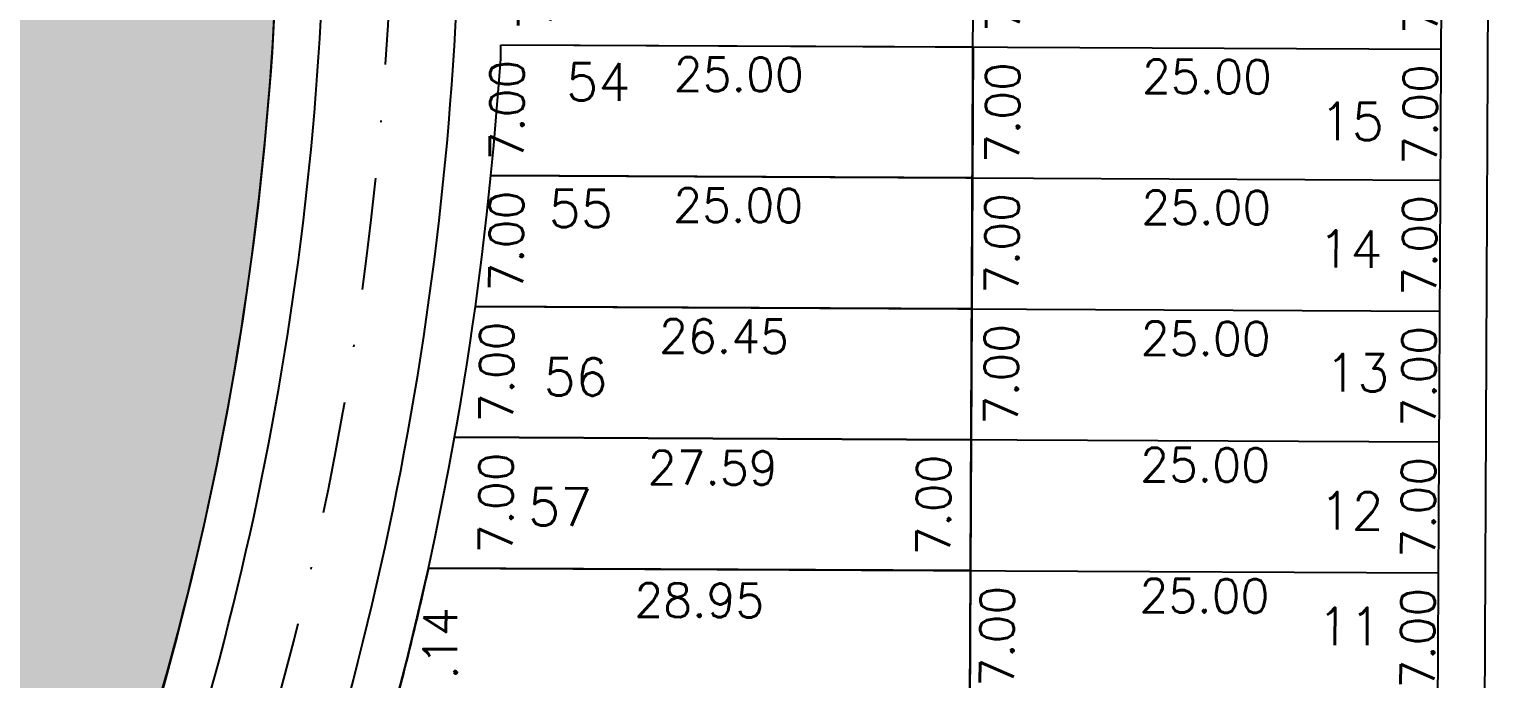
# Model space of a CAD drawing. Header units: millimetres. Extents: x -4430026 to 4783824, y 584 to 9593110.
# Drawn here: x 2468 to 2546.5, y 1782.3 to 1817 of the extents above; entities that cross this region are included whole.
import ezdxf
from ezdxf.enums import TextEntityAlignment as Align

# ---------------------------------------------------------------- set-up
doc = ezdxf.new("R2010")
doc.units = ezdxf.units.MM
doc.linetypes.add('DASHDOT', pattern=[1, 0.5, -0.25, 0, -0.25])
doc.linetypes.add('HIDDEN2', pattern=[0.1875, 0.125, -0.0625])
for name, color, linetype in [('boundary filipe', 6, 'Continuous'), ('BOUNDARY LOTES', 2, 'Continuous'), ('Calçada', 1, 'Continuous'), ('Cota', 8, 'Continuous'), ('COTAS', 8, 'Continuous'), ('Lotes', 2, 'Continuous'), ('Numero de lotes', 5, 'Continuous'), ('Projeção', 8, 'HIDDEN2'), ('QUADRA', 4, 'Continuous'), ('QUADRO', 8, 'Continuous')]:
    doc.layers.add(name, color=color, linetype=linetype)
doc.styles.add('arcad1', font='romans.shx')
doc.styles.add('ROMANS', font='romans.shx')
doc.dimstyles.new('BOLA100', dxfattribs={"dimscale": 0, "dimtxt": 1.9, "dimasz": 0.18, "dimexe": 0.18, "dimexo": 0.063, "dimgap": 0, "dimtad": 1, "dimzin": 4, "dimdsep": 46, "dimtxsty": 'ROMANS', "dimcen": 0.09, "dimse1": 1, "dimse2": 1, "dimsd1": 1, "dimsd2": 1, "dimclrt": 256, "dimaunit": 1, "dimadec": 4, "dimazin": 0, "dimtfac": 1.2, "dimtix": 1, "dimtmove": 2, "dimatfit": 3, "dimfxl": 1, "dimtvp": 2, "dimtolj": 1, "dimtzin": 4, "dimarcsym": 0})
doc.dimstyles.get("Standard").update_dxf_attribs({"dimtxt": 0.18, "dimasz": 0.18, "dimexe": 0.18, "dimexo": 0.0625, "dimgap": 0.09, "dimtad": 0, "dimtih": 1, "dimtoh": 1, "dimdec": 4, "dimzin": 0, "dimdsep": 46, "dimtxsty": 'Standard', "dimcen": 0.09, "dimadec": 0, "dimazin": 0, "dimtfac": 1, "dimtdec": 4, "dimtofl": 0, "dimtmove": 0, "dimatfit": 3, "dimfxl": 1, "dimtolj": 1, "dimtzin": 0, "dimarcsym": 0})

# ---------------------------------------------------------------- blocks, each defined once
blk = doc.blocks.new('*D14360')
at = {"layer": 'DEFPOINTS', "color": 0, "linetype": 'ByBlock'}
for p in [(2313.152, 1859.128), (2313.152, 1859.128), (2487.524, 1858.695), (2453.715, 1795.454), (2453.351, 1755.445)]:
    blk.add_point(p, dxfattribs=at)
at = {"layer": 'COTAS', "linetype": 'ByBlock', "insert": (2458.575, 1810.997), "char_height": 1.9, "attachment_point": 5, "rotation": 71.68683, "style": 'ROMANS'}
blk.add_mtext('\\A1;36°20\'32"', dxfattribs=at)
blk = doc.blocks.new('*D13830')
at = {"layer": 'DEFPOINTS', "color": 0, "linetype": 'ByBlock'}
for p in [(2313.498, 1826.966), (2313.498, 1826.966), (2325.735, 1815.459), (2469.549, 1750.14), (2421.146, 1690.391)]:
    blk.add_point(p, dxfattribs=at)
at = {"layer": 'COTAS', "linetype": 'ByBlock', "insert": (2325.677, 1817.11), "char_height": 1.9, "attachment_point": 5, "rotation": 51.01676, "style": 'ROMANS'}
blk.add_mtext('\\A1;25°32\'36"', dxfattribs=at)
blk = doc.blocks.new('*D13167')
at = {"layer": 'DEFPOINTS', "color": 0}
for p in [(2493.456, 1823.207), (2493.423, 1816.207), (2498.6, 1816.183)]:
    blk.add_point(p, dxfattribs=at)
at = {"layer": 'Cota', "color": 41, "insert": (2495.016, 1819.7), "char_height": 1.8, "attachment_point": 5, "rotation": 89.72858, "style": 'ROMANS'}
blk.add_mtext('\\A1;7.00', dxfattribs=at)
blk = doc.blocks.new('*D13168')
at = {"layer": 'DEFPOINTS', "color": 0}
for p in [(2491.954, 1816.214), (2491.921, 1809.214), (2497.097, 1809.19)]:
    blk.add_point(p, dxfattribs=at)
at = {"layer": 'Cota', "color": 41, "insert": (2493.514, 1812.707), "char_height": 1.8, "attachment_point": 5, "rotation": 89.72858, "style": 'ROMANS'}
blk.add_mtext('\\A1;7.00', dxfattribs=at)
blk = doc.blocks.new('*D13169')
at = {"layer": 'DEFPOINTS', "color": 0}
for p in [(2491.921, 1809.214), (2491.888, 1802.214), (2497.064, 1802.19)]:
    blk.add_point(p, dxfattribs=at)
at = {"layer": 'Cota', "color": 41, "insert": (2493.481, 1805.707), "char_height": 1.8, "attachment_point": 5, "rotation": 89.72858, "style": 'ROMANS'}
blk.add_mtext('\\A1;7.00', dxfattribs=at)
blk = doc.blocks.new('*D13170')
at = {"layer": 'DEFPOINTS', "color": 0}
for p in [(2491.398, 1802.217), (2491.365, 1795.217), (2496.541, 1795.192)]:
    blk.add_point(p, dxfattribs=at)
at = {"layer": 'Cota', "color": 41, "insert": (2492.958, 1798.709), "char_height": 1.8, "attachment_point": 5, "rotation": 89.72858, "style": 'ROMANS'}
blk.add_mtext('\\A1;7.00', dxfattribs=at)
blk = doc.blocks.new('*D13171')
at = {"layer": 'DEFPOINTS', "color": 0}
for p in [(2491.365, 1795.217), (2491.332, 1788.217), (2496.508, 1788.192)]:
    blk.add_point(p, dxfattribs=at)
at = {"layer": 'Cota', "color": 41, "insert": (2492.925, 1791.709), "char_height": 1.8, "attachment_point": 5, "rotation": 89.72858, "style": 'ROMANS'}
blk.add_mtext('\\A1;7.00', dxfattribs=at)
blk = doc.blocks.new('*D13172')
at = {"layer": 'DEFPOINTS', "color": 0}
for p in [(2488.394, 1788.231), (2482.919, 1777.117), (2493.517, 1777.067)]:
    blk.add_point(p, dxfattribs=at)
at = {"layer": 'Cota', "color": 41, "insert": (2489.944, 1782.654), "char_height": 1.8, "attachment_point": 5, "rotation": 89.72858, "style": 'ROMANS'}
blk.add_mtext('\\A1;11.14', dxfattribs=at)
blk = doc.blocks.new('*D13174')
at = {"layer": 'DEFPOINTS', "color": 0}
for p in [(2518.272, 1788.089), (2519.877, 1788.081), (2518.149, 1762.151)]:
    blk.add_point(p, dxfattribs=at)
at = {"layer": 'Cota', "color": 41, "insert": (2516.216, 1775.129), "char_height": 1.8, "attachment_point": 5, "rotation": 89.72858, "style": 'ROMANS'}
blk.add_mtext('\\A1;25.94', dxfattribs=at)
blk = doc.blocks.new('*D13175')
at = {"layer": 'DEFPOINTS', "color": 0}
for p in [(2489.318, 1788.226), (2518.272, 1788.089), (2518.247, 1782.836)]:
    blk.add_point(p, dxfattribs=at)
at = {"layer": 'Cota', "color": 41, "insert": (2503.787, 1786.505), "char_height": 1.8, "attachment_point": 5, "rotation": 359.72858, "style": 'ROMANS'}
blk.add_mtext('\\A1;28.95', dxfattribs=at)
blk = doc.blocks.new('*D13176')
at = {"layer": 'DEFPOINTS', "color": 0}
for p in [(2518.305, 1795.089), (2518.272, 1788.089), (2519.877, 1788.081)]:
    blk.add_point(p, dxfattribs=at)
at = {"layer": 'Cota', "color": 41, "insert": (2516.294, 1791.598), "char_height": 1.8, "attachment_point": 5, "rotation": 89.72858, "style": 'ROMANS'}
blk.add_mtext('\\A1;7.00', dxfattribs=at)
blk = doc.blocks.new('*D13177')
at = {"layer": 'DEFPOINTS', "color": 0}
for p in [(2523.917, 1788.062), (2523.271, 1781.065), (2523.884, 1781.062)]:
    blk.add_point(p, dxfattribs=at)
at = {"layer": 'Cota', "color": 41, "insert": (2519.688, 1784.582), "char_height": 1.8, "attachment_point": 5, "rotation": 89.72858, "style": 'ROMANS'}
blk.add_mtext('\\A1;7.00', dxfattribs=at)
blk = doc.blocks.new('*D13207')
at = {"layer": 'DEFPOINTS', "color": 0}
for p in [(2543.272, 1787.971), (2545.772, 1787.959), (2543.239, 1780.971)]:
    blk.add_point(p, dxfattribs=at)
at = {"layer": 'Cota', "color": 41, "insert": (2542.155, 1784.476), "char_height": 1.8, "attachment_point": 5, "rotation": 89.72858, "style": 'ROMANS'}
blk.add_mtext('\\A1;7.00', dxfattribs=at)
blk = doc.blocks.new('*D13208')
at = {"layer": 'DEFPOINTS', "color": 0}
for p in [(2543.305, 1794.971), (2545.805, 1794.959), (2543.272, 1787.971)]:
    blk.add_point(p, dxfattribs=at)
at = {"layer": 'Cota', "color": 41, "insert": (2542.189, 1791.476), "char_height": 1.8, "attachment_point": 5, "rotation": 89.72858, "style": 'ROMANS'}
blk.add_mtext('\\A1;7.00', dxfattribs=at)
blk = doc.blocks.new('*D13209')
at = {"layer": 'DEFPOINTS', "color": 0}
for p in [(2543.338, 1801.97), (2545.838, 1801.959), (2543.305, 1794.971)]:
    blk.add_point(p, dxfattribs=at)
at = {"layer": 'Cota', "color": 41, "insert": (2542.222, 1798.476), "char_height": 1.8, "attachment_point": 5, "rotation": 89.72858, "style": 'ROMANS'}
blk.add_mtext('\\A1;7.00', dxfattribs=at)
blk = doc.blocks.new('*D13210')
at = {"layer": 'DEFPOINTS', "color": 0}
for p in [(2543.371, 1808.97), (2545.871, 1808.959), (2543.338, 1801.97)]:
    blk.add_point(p, dxfattribs=at)
at = {"layer": 'Cota', "color": 41, "insert": (2542.255, 1805.476), "char_height": 1.8, "attachment_point": 5, "rotation": 89.72858, "style": 'ROMANS'}
blk.add_mtext('\\A1;7.00', dxfattribs=at)
blk = doc.blocks.new('*D13211')
at = {"layer": 'DEFPOINTS', "color": 0}
for p in [(2543.405, 1815.97), (2545.905, 1815.958), (2543.371, 1808.97)]:
    blk.add_point(p, dxfattribs=at)
at = {"layer": 'Cota', "color": 41, "insert": (2542.288, 1812.476), "char_height": 1.8, "attachment_point": 5, "rotation": 89.72858, "style": 'ROMANS'}
blk.add_mtext('\\A1;7.00', dxfattribs=at)
blk = doc.blocks.new('*D13212')
at = {"layer": 'DEFPOINTS', "color": 0}
for p in [(2543.438, 1822.97), (2545.938, 1822.958), (2543.405, 1815.97)]:
    blk.add_point(p, dxfattribs=at)
at = {"layer": 'Cota', "color": 41, "insert": (2542.321, 1819.475), "char_height": 1.8, "attachment_point": 5, "rotation": 89.72858, "style": 'ROMANS'}
blk.add_mtext('\\A1;7.00', dxfattribs=at)
blk = doc.blocks.new('*D13273')
at = {"layer": 'DEFPOINTS', "color": 0}
for p in [(2518.438, 1823.089), (2518.405, 1816.089), (2523.599, 1816.064)]:
    blk.add_point(p, dxfattribs=at)
at = {"layer": 'Cota', "color": 41, "insert": (2520.016, 1819.581), "char_height": 1.8, "attachment_point": 5, "rotation": 89.72858, "style": 'ROMANS'}
blk.add_mtext('\\A1;7.00', dxfattribs=at)
blk = doc.blocks.new('*D13276')
at = {"layer": 'DEFPOINTS', "color": 0}
for p in [(2518.405, 1816.089), (2518.372, 1809.089), (2523.566, 1809.064)]:
    blk.add_point(p, dxfattribs=at)
at = {"layer": 'Cota', "color": 41, "insert": (2519.983, 1812.581), "char_height": 1.8, "attachment_point": 5, "rotation": 89.72858, "style": 'ROMANS'}
blk.add_mtext('\\A1;7.00', dxfattribs=at)
blk = doc.blocks.new('*D13277')
at = {"layer": 'DEFPOINTS', "color": 0}
for p in [(2493.405, 1816.207), (2518.405, 1816.089), (2518.381, 1810.964)]:
    blk.add_point(p, dxfattribs=at)
at = {"layer": 'Cota', "color": 41, "insert": (2505.898, 1814.623), "char_height": 1.8, "attachment_point": 5, "rotation": 359.72858, "style": 'ROMANS'}
blk.add_mtext('\\A1;25.00', dxfattribs=at)
blk = doc.blocks.new('*D13278')
at = {"layer": 'DEFPOINTS', "color": 0}
for p in [(2518.405, 1816.089), (2543.405, 1815.97), (2543.38, 1810.846)]:
    blk.add_point(p, dxfattribs=at)
at = {"layer": 'Cota', "color": 41, "insert": (2530.898, 1814.505), "char_height": 1.8, "attachment_point": 5, "rotation": 359.72858, "style": 'ROMANS'}
blk.add_mtext('\\A1;25.00', dxfattribs=at)
blk = doc.blocks.new('*D13279')
at = {"layer": 'DEFPOINTS', "color": 0}
for p in [(2518.372, 1809.089), (2518.339, 1802.089), (2523.533, 1802.064)]:
    blk.add_point(p, dxfattribs=at)
at = {"layer": 'Cota', "color": 41, "insert": (2519.95, 1805.581), "char_height": 1.8, "attachment_point": 5, "rotation": 89.72858, "style": 'ROMANS'}
blk.add_mtext('\\A1;7.00', dxfattribs=at)
blk = doc.blocks.new('*D13280')
at = {"layer": 'DEFPOINTS', "color": 0}
for p in [(2493.372, 1809.207), (2518.372, 1809.089), (2518.347, 1803.964)]:
    blk.add_point(p, dxfattribs=at)
at = {"layer": 'Cota', "color": 41, "insert": (2505.865, 1807.623), "char_height": 1.8, "attachment_point": 5, "rotation": 359.72858, "style": 'ROMANS'}
blk.add_mtext('\\A1;25.00', dxfattribs=at)
blk = doc.blocks.new('*D13281')
at = {"layer": 'DEFPOINTS', "color": 0}
for p in [(2518.372, 1809.089), (2543.371, 1808.97), (2543.347, 1803.846)]:
    blk.add_point(p, dxfattribs=at)
at = {"layer": 'Cota', "color": 41, "insert": (2530.864, 1807.505), "char_height": 1.8, "attachment_point": 5, "rotation": 359.72858, "style": 'ROMANS'}
blk.add_mtext('\\A1;25.00', dxfattribs=at)
blk = doc.blocks.new('*D13282')
at = {"layer": 'DEFPOINTS', "color": 0}
for p in [(2518.339, 1802.089), (2518.305, 1795.089), (2523.5, 1795.064)]:
    blk.add_point(p, dxfattribs=at)
at = {"layer": 'Cota', "color": 41, "insert": (2519.916, 1798.581), "char_height": 1.8, "attachment_point": 5, "rotation": 89.72858, "style": 'ROMANS'}
blk.add_mtext('\\A1;7.00', dxfattribs=at)
blk = doc.blocks.new('*D13283')
at = {"layer": 'DEFPOINTS', "color": 0}
for p in [(2491.888, 1802.214), (2518.339, 1802.089), (2518.314, 1796.964)]:
    blk.add_point(p, dxfattribs=at)
at = {"layer": 'Cota', "color": 41, "insert": (2505.106, 1800.627), "char_height": 1.8, "attachment_point": 5, "rotation": 359.72858, "style": 'ROMANS'}
blk.add_mtext('\\A1;26.45', dxfattribs=at)
blk = doc.blocks.new('*D13284')
at = {"layer": 'DEFPOINTS', "color": 0}
for p in [(2518.339, 1802.089), (2543.338, 1801.97), (2543.314, 1796.846)]:
    blk.add_point(p, dxfattribs=at)
at = {"layer": 'Cota', "color": 41, "insert": (2530.831, 1800.505), "char_height": 1.8, "attachment_point": 5, "rotation": 359.72858, "style": 'ROMANS'}
blk.add_mtext('\\A1;25.00', dxfattribs=at)
blk = doc.blocks.new('*D13285')
at = {"layer": 'DEFPOINTS', "color": 0}
for p in [(2490.715, 1795.22), (2518.305, 1795.089), (2518.281, 1789.925)]:
    blk.add_point(p, dxfattribs=at)
at = {"layer": 'Cota', "color": 41, "insert": (2504.503, 1793.591), "char_height": 1.8, "attachment_point": 5, "rotation": 359.72858, "style": 'ROMANS'}
blk.add_mtext('\\A1;27.59', dxfattribs=at)
blk = doc.blocks.new('*D13286')
at = {"layer": 'DEFPOINTS', "color": 0}
for p in [(2518.305, 1795.089), (2543.305, 1794.971), (2543.282, 1790.087)]:
    blk.add_point(p, dxfattribs=at)
at = {"layer": 'Cota', "color": 41, "insert": (2530.799, 1793.747), "char_height": 1.8, "attachment_point": 5, "rotation": 359.72858, "style": 'ROMANS'}
blk.add_mtext('\\A1;25.00', dxfattribs=at)
blk = doc.blocks.new('*D13287')
at = {"layer": 'DEFPOINTS', "color": 0}
for p in [(2518.272, 1788.089), (2543.272, 1787.971), (2543.249, 1783.087)]:
    blk.add_point(p, dxfattribs=at)
at = {"layer": 'Cota', "color": 41, "insert": (2530.766, 1786.747), "char_height": 1.8, "attachment_point": 5, "rotation": 359.72858, "style": 'ROMANS'}
blk.add_mtext('\\A1;25.00', dxfattribs=at)
blk = doc.blocks.new('*D8637')
at = {"layer": 'DEFPOINTS', "color": 0, "linetype": 'ByBlock'}
for p in [(2313.152, 1859.128), (2313.152, 1859.128), (2487.524, 1858.695), (2453.715, 1795.454), (2453.351, 1755.445)]:
    blk.add_point(p, dxfattribs=at)
at = {"layer": 'COTAS', "linetype": 'ByBlock', "insert": (2458.575, 1810.997), "char_height": 1.9, "attachment_point": 5, "rotation": 71.68683, "style": 'ROMANS'}
blk.add_mtext('\\A1;36°20\'32"', dxfattribs=at)
blk = doc.blocks.new('*D8725')
at = {"layer": 'DEFPOINTS', "color": 0}
for p in [(2491.365, 1795.217), (2491.332, 1788.217), (2496.508, 1788.192)]:
    blk.add_point(p, dxfattribs=at)
at = {"layer": 'Cota', "color": 41, "insert": (2492.925, 1791.709), "char_height": 1.8, "attachment_point": 5, "rotation": 89.72858, "style": 'ROMANS'}
blk.add_mtext('\\A1;7.00', dxfattribs=at)
blk = doc.blocks.new('*D8726')
at = {"layer": 'DEFPOINTS', "color": 0}
for p in [(2488.394, 1788.231), (2482.919, 1777.117), (2493.517, 1777.067)]:
    blk.add_point(p, dxfattribs=at)
at = {"layer": 'Cota', "color": 41, "insert": (2489.944, 1782.654), "char_height": 1.8, "attachment_point": 5, "rotation": 89.72858, "style": 'ROMANS'}
blk.add_mtext('\\A1;11.14', dxfattribs=at)

msp = doc.modelspace()

# ---------------------------------------------------------------- hatches: boundary and pattern name
at = {"layer": 'QUADRO'}
h = msp.add_hatch(dxfattribs=at)
h.set_pattern_fill('SWAMP', color=256, scale=3, angle=-0.27142, style=0)
h.set_pattern_definition([(359.7286, (2316.8248, 1761.4433), (1.51229, 2.59094), [0.375, -2.625]), (89.7286, (2317.0123, 1761.4424), (-1.487676, 2.605153), [0.1875, -5.008652]), (89.7286, (2317.0591, 1761.4422), (-1.487676, 2.605153), [0.15, -5.046152]), (89.7286, (2316.9654, 1761.4427), (-1.487676, 2.605153), [0.15, -5.046152]), (59.7286, (2317.106, 1761.442), (-1.487676, 2.605153), [0.12, -2.88]), (119.7286, (2316.9185, 1761.443), (-2.999966, 0.014211), [0.12, -2.88])])
h.paths.add_polyline_path([(2481.841, 1946.585, 0.420871), (2478.278, 1950.101), (2382.65, 1948.385, 0.407587), (2379.213, 1944.903), (2378.584, 1812.08, 0.040897), (2378.628, 1811.51), (2384.197, 1776.722, 0.395602), (2387.985, 1773.791, -0.133397), (2463.78, 1760.747, 0.426479), (2468.488, 1762.577, 0.090693), (2481.248, 1821.553)])

# ---------------------------------------------------------------- linework, layer by layer
at = {"layer": 'boundary filipe', "elevation": 2.439}
msp.add_lwpolyline([(2379.229, 1948.324), (2378.582, 1811.793), (2384.973, 1771.876, -0.14876), (2466.215, 1757.57, 0.100101), (2481.248, 1821.47), (2481.857, 1950.165), (2379.229, 1948.324)], format="xyb", dxfattribs=at)
msp.add_lwpolyline([(2379.229, 1948.324), (2378.582, 1811.793), (2384.973, 1771.876, -0.14876), (2466.215, 1757.57, 0.100101), (2481.248, 1821.47), (2481.857, 1950.165), (2379.229, 1948.324)], format="xyb", dxfattribs=at)
at = {"layer": 'BOUNDARY LOTES', "elevation": 2.439}
msp.add_lwpolyline([(2518.272, 1788.089), (2518.149, 1762.151), (2486.653, 1777.666), (2487.379, 1780.289), (2488.144, 1783.237), (2488.724, 1785.621), (2489.318, 1788.226), (2518.272, 1788.089)], dxfattribs=at)
msp.add_lwpolyline([(2518.239, 1781.089), (2518.272, 1788.089), (2489.318, 1788.226, -0.015138), (2486.653, 1777.666), (2498.672, 1771.746), (2518.149, 1762.151), (2518.173, 1767.089), (2518.206, 1774.089)], format="xyb", close=True, dxfattribs=at)
at = {"layer": 'Calçada'}
msp.add_line((2545.478, 1725.92, 2.439), (2546.529, 1947.689, 2.439), dxfattribs=at)
for radius, start, end in [(170.2, 336.80704, 358.16784), (177.4, 336.64943, 358.19984)]:
    msp.add_arc((2313.635, 1826.948, 2.439), radius, start, end, dxfattribs=at)
at = {"layer": 'Lotes'}
for p, q in [((2518.149, 1762.151, 2.439), (2519.029, 1947.819, 2.439)), ((2518.149, 1762.151, 2.439), (2518.924, 1925.619, 2.439)), ((2493.214, 1816.208, 2.439), (2543.405, 1815.97, 2.439)), ((2492.658, 1809.211, 2.439), (2543.371, 1808.97, 2.439)), ((2491.827, 1802.214, 2.439), (2543.338, 1801.97, 2.439)), ((2490.715, 1795.22, 2.439), (2543.305, 1794.971, 2.439)), ((2489.318, 1788.226, 2.439), (2543.272, 1787.971, 2.439))]:
    msp.add_line(p, q, dxfattribs=at)
at = {"layer": 'Lotes', "elevation": 2.439}
for points in [[(2493.214, 1816.208), (2518.405, 1816.089), (2518.372, 1809.089), (2492.658, 1809.211), (2492.811, 1810.824), (2492.942, 1812.35), (2493.074, 1814.078), (2493.179, 1815.451), (2493.183, 1816.208)], [(2492.658, 1809.211), (2518.372, 1809.089), (2518.339, 1802.089), (2491.827, 1802.214), (2492.173, 1804.855), (2492.442, 1807.143), (2492.658, 1809.211)], [(2491.827, 1802.214), (2518.339, 1802.089), (2518.305, 1795.089), (2490.715, 1795.22), (2490.85, 1795.986), (2491.046, 1797.124), (2491.227, 1798.226), (2491.364, 1799.085), (2491.527, 1800.143), (2491.677, 1801.16), (2491.833, 1802.214)], [(2490.715, 1795.22), (2518.305, 1795.089), (2518.272, 1788.089), (2489.318, 1788.226), (2489.68, 1789.905), (2490.08, 1791.859), (2490.412, 1793.572), (2490.715, 1795.22)]]:
    msp.add_lwpolyline(points, dxfattribs=at)
at = {"layer": 'Projeção', "linetype": 'DASHDOT', "ltscale": 12}
msp.add_arc((2313.635, 1826.948, 2.439), 173.8, 336.16483, 358.18409, dxfattribs=at)
at = {"layer": 'QUADRA'}
msp.add_line((2542.982, 1726.731, 2.439), (2544.029, 1947.701, 2.439), dxfattribs=at)
at = {"layer": 'QUADRA', "elevation": 2.439}
msp.add_lwpolyline([(2384.973, 1771.876), (2378.582, 1811.793), (2379.229, 1948.324), (2481.84, 1950.165), (2481.228, 1820.944, -0.098055), (2466.293, 1757.53, 0.148917)], format="xyb", close=True, dxfattribs=at)

# ---------------------------------------------------------------- texts
at = {"layer": 'Numero de lotes', "style": 'arcad1'}
for s, p in [('54', (2498.393, 1814.221, 2.439)), ('15', (2538.639, 1812.11, 2.439)), ('55', (2497.458, 1807.457, 2.439)), ('14', (2538.558, 1805.288, 2.439)), ('56', (2497.186, 1798.447, 2.439)), ('13', (2538.928, 1798.672, 2.439)), ('57', (2496.358, 1791.495, 2.439)), ('12', (2538.625, 1791.283, 2.439)), ('11', (2538.512, 1785.11, 2.439))]:
    msp.add_text(s, height=2, rotation=359.72858, dxfattribs=at).set_placement(p, align=Align.MIDDLE_CENTER)

# ---------------------------------------------------------------- dimensions: what is measured, and where the dimension line sits
at = {"layer": 'Cota'}
for base, p1, p2, angle, picture, middle in [((2498.6, 1816.183, 2.439), (2493.456, 1823.207, 2.439), (2493.423, 1816.207, 2.439), 89.72858, '*D13167', (2495.016, 1819.7, 2.439)), ((2545.938, 1822.958, 2.439), (2543.405, 1815.97, 2.439), (2543.438, 1822.97, 2.439), 269.72858, '*D13212', (2542.321, 1819.475, 2.439)), ((2497.097, 1809.19, 2.439), (2491.954, 1816.214, 2.439), (2491.921, 1809.214, 2.439), 89.72858, '*D13168', (2493.514, 1812.707, 2.439)), ((2543.38, 1810.846, 2.439), (2518.405, 1816.089, 2.439), (2543.405, 1815.97, 2.439), 179.72858, '*D13278', (2530.898, 1814.505, 2.439)), ((2545.905, 1815.958, 2.439), (2543.371, 1808.97, 2.439), (2543.405, 1815.97, 2.439), 269.72858, '*D13211', (2542.288, 1812.476, 2.439)), ((2497.064, 1802.19, 2.439), (2491.921, 1809.214, 2.439), (2491.888, 1802.214, 2.439), 89.72858, '*D13169', (2493.481, 1805.707, 2.439)), ((2543.347, 1803.846, 2.439), (2518.372, 1809.089, 2.439), (2543.371, 1808.97, 2.439), 179.72858, '*D13281', (2530.864, 1807.505, 2.439)), ((2545.871, 1808.959, 2.439), (2543.338, 1801.97, 2.439), (2543.371, 1808.97, 2.439), 269.72858, '*D13210', (2542.255, 1805.476, 2.439)), ((2496.541, 1795.192, 2.439), (2491.398, 1802.217, 2.439), (2491.365, 1795.217, 2.439), 89.72858, '*D13170', (2492.958, 1798.709, 2.439)), ((2543.314, 1796.846, 2.439), (2518.339, 1802.089, 2.439), (2543.338, 1801.97, 2.439), 179.72858, '*D13284', (2530.831, 1800.505, 2.439)), ((2545.838, 1801.959, 2.439), (2543.305, 1794.971, 2.439), (2543.338, 1801.97, 2.439), 269.72858, '*D13209', (2542.222, 1798.476, 2.439)), ((2496.508, 1788.192, 2.439), (2491.365, 1795.217, 2.439), (2491.332, 1788.217, 2.439), 89.72858, '*D13171', (2492.925, 1791.709, 2.439)), ((2496.508, 1788.192, 2.439), (2491.365, 1795.217, 2.439), (2491.332, 1788.217, 2.439), 89.72858, '*D8725', (2492.925, 1791.709, 2.439)), ((2545.805, 1794.959, 2.439), (2543.272, 1787.971, 2.439), (2543.305, 1794.971, 2.439), 269.72858, '*D13208', (2542.189, 1791.476, 2.439)), ((2493.517, 1777.067, 2.439), (2488.394, 1788.231, 2.439), (2482.919, 1777.117, 2.439), 89.72858, '*D13172', (2489.944, 1782.654, 2.439)), ((2493.517, 1777.067, 2.439), (2488.394, 1788.231, 2.439), (2482.919, 1777.117, 2.439), 89.72858, '*D8726', (2489.944, 1782.654, 2.439)), ((2545.772, 1787.959, 2.439), (2543.239, 1780.971, 2.439), (2543.272, 1787.971, 2.439), 269.72858, '*D13207', (2542.155, 1784.476, 2.439))]:
    dim = msp.add_linear_dim(base=base, p1=p1, p2=p2, angle=angle, dimstyle='Standard', override={"dimtxt": 1.8, "dimexo": 0.063, "dimgap": 0, "dimtih": 0, "dimtoh": 0, "dimdec": 2, "dimzin": 4, "dimtxsty": 'ROMANS', "dimse1": 1, "dimse2": 1, "dimsd1": 1, "dimsd2": 1, "dimclrt": 41, "dimtfac": 1.2, "dimtdec": 2, "dimtix": 1, "dimtofl": 1, "dimtmove": 2, "dimfxl": 0.18, "dimfxlon": 1, "dimtvp": 2, "dimtzin": 4}, dxfattribs=at)
    dim.commit()
    dim.dimension.update_dxf_attribs({"geometry": picture, "text_midpoint": middle})
for p1, p2, distance, picture, middle in [((2518.438, 1823.089, 2.439), (2518.405, 1816.089, 2.439), 5.194, '*D13273', (2520.016, 1819.581, 2.439)), ((2493.405, 1816.207, 2.439), (2518.405, 1816.089, 2.439), -5.125, '*D13277', (2505.898, 1814.623, 2.439)), ((2518.405, 1816.089, 2.439), (2518.372, 1809.089, 2.439), 5.194, '*D13276', (2519.983, 1812.581, 2.439)), ((2493.372, 1809.207, 2.439), (2518.372, 1809.089, 2.439), -5.125, '*D13280', (2505.865, 1807.623, 2.439)), ((2518.372, 1809.089, 2.439), (2518.339, 1802.089, 2.439), 5.194, '*D13279', (2519.95, 1805.581, 2.439)), ((2491.888, 1802.214, 2.439), (2518.339, 1802.089, 2.439), -5.125, '*D13283', (2505.106, 1800.627, 2.439)), ((2518.339, 1802.089, 2.439), (2518.305, 1795.089, 2.439), 5.194, '*D13282', (2519.916, 1798.581, 2.439)), ((2490.715, 1795.22, 2.439), (2518.305, 1795.089, 2.439), -5.164, '*D13285', (2504.503, 1793.591, 2.439)), ((2518.305, 1795.089, 2.439), (2518.272, 1788.089, 2.439), 1.605, '*D13176', (2516.294, 1791.598, 2.439)), ((2518.305, 1795.089, 2.439), (2543.305, 1794.971, 2.439), -4.883, '*D13286', (2530.799, 1793.747, 2.439)), ((2489.318, 1788.226, 2.439), (2518.272, 1788.089, 2.439), -5.253, '*D13175', (2503.787, 1786.505, 2.439)), ((2518.149, 1762.151, 2.439), (2518.272, 1788.089, 2.439), -1.605, '*D13174', (2516.216, 1775.129, 2.439)), ((2518.272, 1788.089, 2.439), (2543.272, 1787.971, 2.439), -4.883, '*D13287', (2530.766, 1786.747, 2.439)), ((2523.917, 1788.062, 2.439), (2523.884, 1781.062, 2.439), -0.612, '*D13177', (2519.688, 1784.582, 2.439))]:
    dim = msp.add_aligned_dim(p1=p1, p2=p2, distance=distance, dimstyle='Standard', override={"dimtxt": 1.8, "dimexo": 0.063, "dimgap": 0, "dimtih": 0, "dimtoh": 0, "dimdec": 2, "dimzin": 4, "dimtxsty": 'ROMANS', "dimse1": 1, "dimse2": 1, "dimsd1": 1, "dimsd2": 1, "dimclrt": 41, "dimtfac": 1.2, "dimtdec": 2, "dimtix": 1, "dimtofl": 1, "dimtmove": 2, "dimfxl": 0.18, "dimfxlon": 1, "dimtvp": 2, "dimtzin": 4}, dxfattribs=at)
    dim.commit()
    dim.dimension.update_dxf_attribs({"geometry": picture, "text_midpoint": middle})
at = {"layer": 'COTAS', "linetype": 'ByBlock'}
for base, line1, line2, override, picture, middle in [((2453.715, 1795.454), ((2313.152, 1859.128, 2.439), (2453.351, 1755.445, 2.439)), ((2313.152, 1859.128, 2.439), (2487.524, 1858.695, 2.439)), {"dimscale": 1, "dimdec": 0, "dimazin": 1, "dimfxl": 0.18}, '*D14360', (2458.575, 1810.997, 2.439)), ((2453.715, 1795.454), ((2313.152, 1859.128, 2.439), (2453.351, 1755.445, 2.439)), ((2313.152, 1859.128, 2.439), (2487.524, 1858.695, 2.439)), {"dimscale": 1, "dimdec": 0, "dimazin": 1, "dimfxl": 0.18}, '*D8637', (2458.575, 1810.997, 2.439)), ((2325.735, 1815.459), ((2313.498, 1826.966, 2.439), (2469.549, 1750.14, 2.439)), ((2421.146, 1690.391, 2.439), (2313.498, 1826.966, 2.439)), {"dimscale": 1, "dimdec": 0, "dimazin": 1}, '*D13830', (2325.677, 1817.11, 2.439))]:
    dim = msp.add_angular_dim_2l(base=base, line1=line1, line2=line2, dimstyle='BOLA100', override=override, dxfattribs=at)
    dim.commit()
    dim.dimension.update_dxf_attribs({"geometry": picture, "text_midpoint": middle})

doc.saveas('drawing.dxf')
